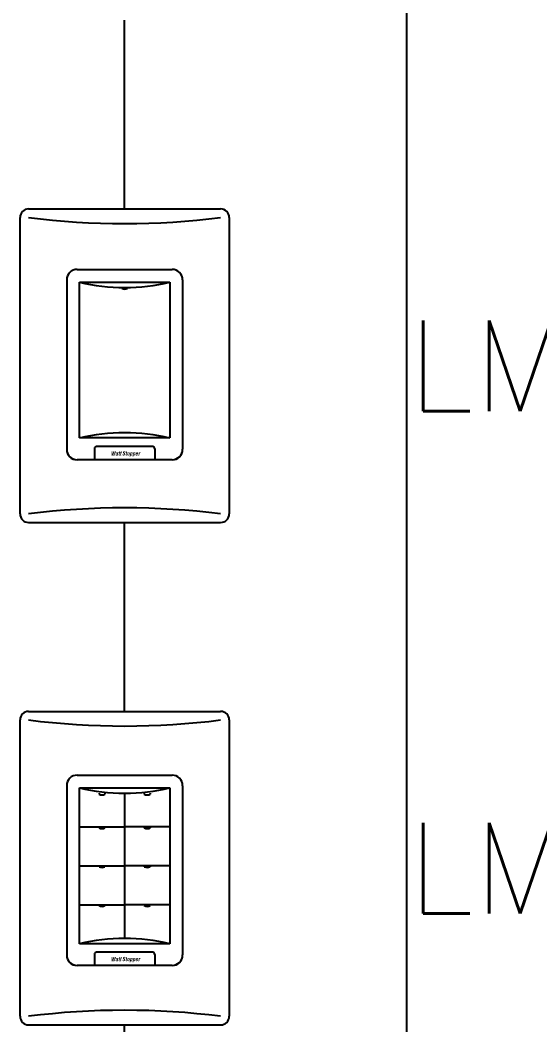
# Model space of a CAD drawing. Header units: inches. Extents: x -233 to 23, y -182 to 484.
# Drawn here: x -121.153 to -119.775, y -98.998 to -96.338 of the extents above; entities that cross this region are included whole.
import ezdxf

# ---------------------------------------------------------------- set-up
doc = ezdxf.new("R2010")
doc.units = ezdxf.units.IN
doc.header["$MEASUREMENT"] = 0
doc.styles.add('ROMANS', font='ROMANS.shx')

# ---------------------------------------------------------------- blocks, each defined once
blk = doc.blocks.new('LMDM-101')
h = blk.add_hatch(color=256)
edge = h.paths.add_edge_path()
edge.add_spline(control_points=[(-0.0277, -0.2322), (-0.0278, -0.2333), (-0.028, -0.2348), (-0.0281, -0.2362), (-0.0281, -0.2362), (-0.0281, -0.2362), (-0.0281, -0.2362), (-0.028, -0.236), (-0.0279, -0.2357), (-0.0278, -0.2354), (-0.0276, -0.2344), (-0.0273, -0.2335), (-0.0269, -0.2325), (-0.0269, -0.2325), (-0.0247, -0.2263), (-0.0247, -0.2263), (-0.0247, -0.2263), (-0.0225, -0.2263), (-0.0225, -0.2263), (-0.0225, -0.2263), (-0.0271, -0.2377), (-0.0271, -0.2377), (-0.0271, -0.2377), (-0.0296, -0.2377), (-0.0296, -0.2377), (-0.0296, -0.2377), (-0.0295, -0.2332), (-0.0295, -0.2332), (-0.0295, -0.232), (-0.0293, -0.2308), (-0.0292, -0.2296), (-0.0292, -0.2296), (-0.0292, -0.2296), (-0.0292, -0.2296), (-0.0296, -0.2308), (-0.03, -0.232), (-0.0304, -0.2332), (-0.0304, -0.2332), (-0.0322, -0.2377), (-0.0322, -0.2377), (-0.0322, -0.2377), (-0.0347, -0.2377), (-0.0347, -0.2377), (-0.0347, -0.2377), (-0.0345, -0.2263), (-0.0345, -0.2263), (-0.0345, -0.2263), (-0.0323, -0.2263), (-0.0323, -0.2263), (-0.0323, -0.2263), (-0.0326, -0.2325), (-0.0326, -0.2325), (-0.0327, -0.2335), (-0.0328, -0.2344), (-0.0329, -0.2354), (-0.033, -0.2357), (-0.033, -0.236), (-0.033, -0.2362), (-0.033, -0.2362), (-0.033, -0.2362), (-0.033, -0.2362), (-0.0325, -0.2348), (-0.0321, -0.2333), (-0.0317, -0.2322), (-0.0317, -0.2322), (-0.0294, -0.2263), (-0.0294, -0.2263), (-0.0294, -0.2263), (-0.0276, -0.2263), (-0.0276, -0.2263), (-0.0276, -0.2263), (-0.0277, -0.2322), (-0.0277, -0.2322)], knot_values=[0, 0, 0, 0, 1, 1, 1, 2, 2, 2, 3, 3, 3, 4, 4, 4, 5, 5, 5, 6, 6, 6, 7, 7, 7, 8, 8, 8, 9, 9, 9, 10, 10, 10, 11, 11, 11, 12, 12, 12, 13, 13, 13, 14, 14, 14, 15, 15, 15, 16, 16, 16, 17, 17, 17, 18, 18, 18, 19, 19, 19, 20, 20, 20, 21, 21, 21, 22, 22, 22, 23, 23, 23, 24, 24, 24, 24], degree=3, periodic=0)
h = blk.add_hatch(color=256)
edge = h.paths.add_edge_path()
edge.add_spline(control_points=[(-0.0182, -0.2377), (-0.0182, -0.2373), (-0.0182, -0.2369), (-0.0181, -0.2365), (-0.0181, -0.2365), (-0.017, -0.2314), (-0.017, -0.2314), (-0.0167, -0.2303), (-0.0166, -0.2289), (-0.0193, -0.2289), (-0.0218, -0.2289), (-0.0225, -0.23), (-0.0229, -0.2316), (-0.0229, -0.2316), (-0.021, -0.2316), (-0.021, -0.2316), (-0.0208, -0.2309), (-0.0206, -0.2304), (-0.0197, -0.2304), (-0.0192, -0.2304), (-0.0189, -0.2305), (-0.0189, -0.2308), (-0.0188, -0.2315), (-0.0192, -0.2319), (-0.0201, -0.2323), (-0.0218, -0.2329), (-0.0233, -0.2334), (-0.0237, -0.2353), (-0.0241, -0.2371), (-0.0236, -0.2379), (-0.022, -0.2379), (-0.0213, -0.2379), (-0.0206, -0.2375), (-0.02, -0.2368), (-0.02, -0.2368), (-0.02, -0.2368), (-0.02, -0.2368), (-0.0201, -0.2371), (-0.0201, -0.2374), (-0.02, -0.2377), (-0.02, -0.2377), (-0.0182, -0.2377), (-0.0182, -0.2377)], knot_values=[0, 0, 0, 0, 1, 1, 1, 2, 2, 2, 3, 3, 3, 4, 4, 4, 5, 5, 5, 6, 6, 6, 7, 7, 7, 8, 8, 8, 9, 9, 9, 10, 10, 10, 11, 11, 11, 12, 12, 12, 13, 13, 13, 14, 14, 14, 14], degree=3, periodic=0)
edge = h.paths.add_edge_path()
edge.add_spline(control_points=[(-0.0195, -0.2341), (-0.0198, -0.2349), (-0.0199, -0.2364), (-0.021, -0.2364), (-0.0218, -0.2364), (-0.0219, -0.2359), (-0.0217, -0.2353), (-0.0217, -0.2349), (-0.0215, -0.2345), (-0.0212, -0.2343), (-0.0206, -0.2338), (-0.0199, -0.2335), (-0.0194, -0.2332), (-0.0194, -0.2332), (-0.0195, -0.2341), (-0.0195, -0.2341)], knot_values=[0, 0, 0, 0, 1, 1, 1, 2, 2, 2, 3, 3, 3, 4, 4, 4, 5, 5, 5, 5], degree=3, periodic=0)
h = blk.add_hatch(color=256)
edge = h.paths.add_edge_path()
edge.add_spline(control_points=[(-0.0135, -0.2377), (-0.0147, -0.2378), (-0.0164, -0.2379), (-0.0161, -0.2363), (-0.0161, -0.2363), (-0.0148, -0.2306), (-0.0148, -0.2306), (-0.0148, -0.2306), (-0.0156, -0.2306), (-0.0156, -0.2306), (-0.0156, -0.2306), (-0.0153, -0.2291), (-0.0153, -0.2291), (-0.0153, -0.2291), (-0.0145, -0.2291), (-0.0145, -0.2291), (-0.0145, -0.2291), (-0.014, -0.2268), (-0.014, -0.2268), (-0.014, -0.2268), (-0.012, -0.2268), (-0.012, -0.2268), (-0.012, -0.2268), (-0.0125, -0.2291), (-0.0125, -0.2291), (-0.0125, -0.2291), (-0.0117, -0.2291), (-0.0117, -0.2291), (-0.0117, -0.2291), (-0.012, -0.2306), (-0.012, -0.2306), (-0.012, -0.2306), (-0.0128, -0.2306), (-0.0128, -0.2306), (-0.0128, -0.2306), (-0.014, -0.2359), (-0.014, -0.2359), (-0.014, -0.2362), (-0.0134, -0.2362), (-0.0132, -0.2361), (-0.0132, -0.2361), (-0.0135, -0.2377), (-0.0135, -0.2377)], knot_values=[0, 0, 0, 0, 1, 1, 1, 2, 2, 2, 3, 3, 3, 4, 4, 4, 5, 5, 5, 6, 6, 6, 7, 7, 7, 8, 8, 8, 9, 9, 9, 10, 10, 10, 11, 11, 11, 12, 12, 12, 13, 13, 13, 14, 14, 14, 14], degree=3, periodic=0)
h = blk.add_hatch(color=256)
edge = h.paths.add_edge_path()
edge.add_spline(control_points=[(-0.0094, -0.2377), (-0.0106, -0.2378), (-0.0123, -0.2379), (-0.0119, -0.2363), (-0.0119, -0.2363), (-0.0107, -0.2306), (-0.0107, -0.2306), (-0.0107, -0.2306), (-0.0115, -0.2306), (-0.0115, -0.2306), (-0.0115, -0.2306), (-0.0112, -0.2291), (-0.0112, -0.2291), (-0.0112, -0.2291), (-0.0104, -0.2291), (-0.0104, -0.2291), (-0.0104, -0.2291), (-0.0099, -0.2268), (-0.0099, -0.2268), (-0.0099, -0.2268), (-0.0079, -0.2268), (-0.0079, -0.2268), (-0.0079, -0.2268), (-0.0084, -0.2291), (-0.0084, -0.2291), (-0.0084, -0.2291), (-0.0076, -0.2291), (-0.0076, -0.2291), (-0.0076, -0.2291), (-0.0079, -0.2306), (-0.0079, -0.2306), (-0.0079, -0.2306), (-0.0087, -0.2306), (-0.0087, -0.2306), (-0.0087, -0.2306), (-0.0099, -0.2359), (-0.0099, -0.2359), (-0.0099, -0.2362), (-0.0093, -0.2362), (-0.0091, -0.2361), (-0.0091, -0.2361), (-0.0094, -0.2377), (-0.0094, -0.2377)], knot_values=[0, 0, 0, 0, 1, 1, 1, 2, 2, 2, 3, 3, 3, 4, 4, 4, 5, 5, 5, 6, 6, 6, 7, 7, 7, 8, 8, 8, 9, 9, 9, 10, 10, 10, 11, 11, 11, 12, 12, 12, 13, 13, 13, 14, 14, 14, 14], degree=3, periodic=0)
h = blk.add_hatch(color=256)
edge = h.paths.add_edge_path()
edge.add_spline(control_points=[(0.0001, -0.2297), (0.0003, -0.2287), (0.0004, -0.2277), (-0.0007, -0.2277), (-0.0014, -0.2277), (-0.002, -0.228), (-0.0021, -0.2288), (-0.0023, -0.2297), (-0.0018, -0.23), (-0.0013, -0.2304), (-0.0006, -0.2309), (0.0005, -0.2317), (0.0009, -0.2323), (0.0015, -0.233), (0.0016, -0.2337), (0.0014, -0.2347), (0.0009, -0.2368), (-0.0007, -0.2379), (-0.0028, -0.2379), (-0.0054, -0.2379), (-0.006, -0.2365), (-0.0055, -0.2345), (-0.0055, -0.2345), (-0.0054, -0.2336), (-0.0054, -0.2336), (-0.0054, -0.2336), (-0.0032, -0.2336), (-0.0032, -0.2336), (-0.0032, -0.2336), (-0.0034, -0.2343), (-0.0034, -0.2343), (-0.0037, -0.2354), (-0.0035, -0.2362), (-0.0024, -0.2362), (-0.0016, -0.2362), (-0.001, -0.2358), (-0.0009, -0.2349), (-0.0007, -0.2342), (-0.0009, -0.2338), (-0.0014, -0.2334), (-0.0023, -0.2325), (-0.0036, -0.2319), (-0.0042, -0.2308), (-0.0044, -0.2302), (-0.0045, -0.2296), (-0.0044, -0.229), (-0.0039, -0.2271), (-0.0026, -0.226), (-0.0004, -0.226), (0.003, -0.226), (0.0024, -0.2286), (0.0021, -0.2297), (0.0021, -0.2297), (0.0001, -0.2297), (0.0001, -0.2297)], knot_values=[0, 0, 0, 0, 1, 1, 1, 2, 2, 2, 3, 3, 3, 4, 4, 4, 5, 5, 5, 6, 6, 6, 7, 7, 7, 8, 8, 8, 9, 9, 9, 10, 10, 10, 11, 11, 11, 12, 12, 12, 13, 13, 13, 14, 14, 14, 15, 15, 15, 16, 16, 16, 17, 17, 17, 18, 18, 18, 18], degree=3, periodic=0)
h = blk.add_hatch(color=256)
edge = h.paths.add_edge_path(flags=16)
edge.add_spline(control_points=[(0.0052, -0.2377), (0.004, -0.2378), (0.0023, -0.2379), (0.0027, -0.2363), (0.0027, -0.2363), (0.0039, -0.2306), (0.0039, -0.2306), (0.0039, -0.2306), (0.0031, -0.2306), (0.0031, -0.2306), (0.0031, -0.2306), (0.0034, -0.2291), (0.0034, -0.2291), (0.0034, -0.2291), (0.0042, -0.2291), (0.0042, -0.2291), (0.0042, -0.2291), (0.0047, -0.2268), (0.0047, -0.2268), (0.0047, -0.2268), (0.0067, -0.2268), (0.0067, -0.2268), (0.0067, -0.2268), (0.0062, -0.2291), (0.0062, -0.2291), (0.0062, -0.2291), (0.007, -0.2291), (0.007, -0.2291), (0.007, -0.2291), (0.0067, -0.2306), (0.0067, -0.2306), (0.0067, -0.2306), (0.0059, -0.2306), (0.0059, -0.2306), (0.0059, -0.2306), (0.0048, -0.2359), (0.0048, -0.2359), (0.0047, -0.2362), (0.0053, -0.2362), (0.0055, -0.2361), (0.0055, -0.2361), (0.0052, -0.2377), (0.0052, -0.2377)], knot_values=[0, 0, 0, 0, 1, 1, 1, 2, 2, 2, 3, 3, 3, 4, 4, 4, 5, 5, 5, 6, 6, 6, 7, 7, 7, 8, 8, 8, 9, 9, 9, 10, 10, 10, 11, 11, 11, 12, 12, 12, 13, 13, 13, 14, 14, 14, 14], degree=3, periodic=0)
h = blk.add_hatch(color=256)
edge = h.paths.add_edge_path(flags=16)
edge.add_spline(control_points=[(0.0093, -0.2379), (0.0118, -0.2379), (0.0125, -0.2367), (0.0131, -0.2337), (0.0137, -0.2308), (0.0141, -0.2289), (0.0112, -0.2289), (0.0082, -0.2289), (0.0078, -0.2308), (0.0071, -0.2337), (0.0065, -0.2367), (0.0067, -0.2379), (0.0093, -0.2379)], knot_values=[0, 0, 0, 0, 1, 1, 1, 2, 2, 2, 3, 3, 3, 4, 4, 4, 4], degree=3, periodic=0)
edge = h.paths.add_edge_path(flags=16)
edge.add_spline(control_points=[(0.0095, -0.232), (0.0096, -0.2312), (0.0098, -0.2304), (0.0109, -0.2304), (0.0119, -0.2304), (0.0117, -0.2312), (0.0115, -0.232), (0.0115, -0.232), (0.0109, -0.2349), (0.0109, -0.2349), (0.0107, -0.2359), (0.0105, -0.2364), (0.0096, -0.2364), (0.0086, -0.2364), (0.0087, -0.2359), (0.0089, -0.2349), (0.0089, -0.2349), (0.0095, -0.232), (0.0095, -0.232)], knot_values=[0, 0, 0, 0, 1, 1, 1, 2, 2, 2, 3, 3, 3, 4, 4, 4, 5, 5, 5, 6, 6, 6, 6], degree=3, periodic=0)
h = blk.add_hatch(color=256)
edge = h.paths.add_edge_path(flags=16)
edge.add_spline(control_points=[(0.0177, -0.2291), (0.0177, -0.2291), (0.0157, -0.2291), (0.0157, -0.2291), (0.0157, -0.2291), (0.0133, -0.2405), (0.0133, -0.2405), (0.0133, -0.2405), (0.0152, -0.2405), (0.0152, -0.2405), (0.0152, -0.2405), (0.0159, -0.2368), (0.0159, -0.2368), (0.0159, -0.2368), (0.016, -0.2368), (0.016, -0.2368), (0.0163, -0.2377), (0.0168, -0.2378), (0.0176, -0.2379), (0.0192, -0.2379), (0.0199, -0.2364), (0.0202, -0.2351), (0.0202, -0.2351), (0.0209, -0.2319), (0.0209, -0.2319), (0.0213, -0.2296), (0.0207, -0.2289), (0.0195, -0.2289), (0.0187, -0.2289), (0.0181, -0.2292), (0.0175, -0.23), (0.0175, -0.23), (0.0175, -0.23), (0.0175, -0.23), (0.0175, -0.23), (0.0177, -0.2291), (0.0177, -0.2291)], knot_values=[0, 0, 0, 0, 1, 1, 1, 2, 2, 2, 3, 3, 3, 4, 4, 4, 5, 5, 5, 6, 6, 6, 7, 7, 7, 8, 8, 8, 9, 9, 9, 10, 10, 10, 11, 11, 11, 12, 12, 12, 12], degree=3, periodic=0)
edge = h.paths.add_edge_path(flags=16)
edge.add_spline(control_points=[(0.017, -0.2323), (0.0171, -0.2316), (0.0174, -0.2304), (0.0183, -0.2304), (0.0193, -0.2304), (0.019, -0.2312), (0.0189, -0.232), (0.0189, -0.232), (0.0183, -0.2349), (0.0183, -0.2349), (0.018, -0.2357), (0.0177, -0.2364), (0.0171, -0.2364), (0.0165, -0.2364), (0.0162, -0.2358), (0.0165, -0.2349), (0.0165, -0.2349), (0.017, -0.2323), (0.017, -0.2323)], knot_values=[0, 0, 0, 0, 1, 1, 1, 2, 2, 2, 3, 3, 3, 4, 4, 4, 5, 5, 5, 6, 6, 6, 6], degree=3, periodic=0)
h = blk.add_hatch(color=256)
edge = h.paths.add_edge_path(flags=16)
edge.add_spline(control_points=[(0.0252, -0.2291), (0.0252, -0.2291), (0.0232, -0.2291), (0.0232, -0.2291), (0.0232, -0.2291), (0.0208, -0.2405), (0.0208, -0.2405), (0.0208, -0.2405), (0.0226, -0.2405), (0.0226, -0.2405), (0.0226, -0.2405), (0.0235, -0.2368), (0.0235, -0.2368), (0.0235, -0.2368), (0.0235, -0.2368), (0.0235, -0.2368), (0.0238, -0.2377), (0.0243, -0.2378), (0.0251, -0.2379), (0.0267, -0.2379), (0.0274, -0.2364), (0.0277, -0.2351), (0.0277, -0.2351), (0.0284, -0.2319), (0.0284, -0.2319), (0.0288, -0.2296), (0.0282, -0.2289), (0.027, -0.2289), (0.0262, -0.2289), (0.0256, -0.2292), (0.025, -0.23), (0.025, -0.23), (0.025, -0.23), (0.025, -0.23), (0.025, -0.23), (0.0252, -0.2291), (0.0252, -0.2291)], knot_values=[0, 0, 0, 0, 1, 1, 1, 2, 2, 2, 3, 3, 3, 4, 4, 4, 5, 5, 5, 6, 6, 6, 7, 7, 7, 8, 8, 8, 9, 9, 9, 10, 10, 10, 11, 11, 11, 12, 12, 12, 12], degree=3, periodic=0)
edge = h.paths.add_edge_path(flags=16)
edge.add_spline(control_points=[(0.0245, -0.2323), (0.0246, -0.2316), (0.0249, -0.2304), (0.0258, -0.2304), (0.0268, -0.2304), (0.0265, -0.2312), (0.0264, -0.232), (0.0264, -0.232), (0.0258, -0.2349), (0.0258, -0.2349), (0.0255, -0.2357), (0.0252, -0.2364), (0.0246, -0.2364), (0.0239, -0.2364), (0.0238, -0.2358), (0.024, -0.2349), (0.024, -0.2349), (0.0245, -0.2323), (0.0245, -0.2323)], knot_values=[0, 0, 0, 0, 1, 1, 1, 2, 2, 2, 3, 3, 3, 4, 4, 4, 5, 5, 5, 6, 6, 6, 6], degree=3, periodic=0)
h = blk.add_hatch(color=256)
edge = h.paths.add_edge_path(flags=16)
edge.add_spline(control_points=[(0.0295, -0.2343), (0.0289, -0.2368), (0.0296, -0.2379), (0.0319, -0.2379), (0.0339, -0.2379), (0.035, -0.2367), (0.0353, -0.2348), (0.0353, -0.2348), (0.0333, -0.2348), (0.0333, -0.2348), (0.0331, -0.2358), (0.0328, -0.2364), (0.0321, -0.2364), (0.0315, -0.2364), (0.0311, -0.2362), (0.0313, -0.2351), (0.0313, -0.2351), (0.0316, -0.2338), (0.0316, -0.2338), (0.0316, -0.2338), (0.0355, -0.2338), (0.0355, -0.2338), (0.0355, -0.2338), (0.0358, -0.2326), (0.0358, -0.2326), (0.0363, -0.2303), (0.0363, -0.2289), (0.0335, -0.2289), (0.0316, -0.2289), (0.0303, -0.23), (0.03, -0.232), (0.03, -0.232), (0.0295, -0.2343), (0.0295, -0.2343)], knot_values=[0, 0, 0, 0, 1, 1, 1, 2, 2, 2, 3, 3, 3, 4, 4, 4, 5, 5, 5, 6, 6, 6, 7, 7, 7, 8, 8, 8, 9, 9, 9, 10, 10, 10, 11, 11, 11, 11], degree=3, periodic=0)
edge = h.paths.add_edge_path()
edge.add_spline(control_points=[(0.0319, -0.2323), (0.0319, -0.2323), (0.032, -0.2319), (0.032, -0.2319), (0.0321, -0.2312), (0.0323, -0.2304), (0.0332, -0.2304), (0.034, -0.2304), (0.0342, -0.2307), (0.034, -0.2315), (0.034, -0.2315), (0.0339, -0.2323), (0.0339, -0.2323), (0.0339, -0.2323), (0.0319, -0.2323), (0.0319, -0.2323)], knot_values=[0, 0, 0, 0, 1, 1, 1, 2, 2, 2, 3, 3, 3, 4, 4, 4, 5, 5, 5, 5], degree=3, periodic=0)
h = blk.add_hatch(color=256)
edge = h.paths.add_edge_path()
edge.add_spline(control_points=[(0.0398, -0.2306), (0.0398, -0.2306), (0.0398, -0.2306), (0.0398, -0.2306), (0.0402, -0.23), (0.0405, -0.2297), (0.0409, -0.2294), (0.0415, -0.2289), (0.0419, -0.229), (0.0422, -0.229), (0.0422, -0.229), (0.0417, -0.2313), (0.0417, -0.2313), (0.0406, -0.2312), (0.0397, -0.2315), (0.0394, -0.2327), (0.0394, -0.2327), (0.0384, -0.2377), (0.0384, -0.2377), (0.0384, -0.2377), (0.0364, -0.2377), (0.0364, -0.2377), (0.0364, -0.2377), (0.0382, -0.2291), (0.0382, -0.2291), (0.0382, -0.2291), (0.0401, -0.2291), (0.0401, -0.2291), (0.0401, -0.2291), (0.0398, -0.2306), (0.0398, -0.2306)], knot_values=[0, 0, 0, 0, 1, 1, 1, 2, 2, 2, 3, 3, 3, 4, 4, 4, 5, 5, 5, 6, 6, 6, 7, 7, 7, 8, 8, 8, 9, 9, 9, 10, 10, 10, 10], degree=3, periodic=0)
for p, q in [((0, 0.415), (0, 0.915)), ((-0.2544, 0.415), (0.2544, 0.415)), ((-0.2771, -0.3923), (-0.2771, 0.3923)), ((0.2771, 0.3923), (0.2771, -0.3923)), ((-0.1257, 0.2549), (0.1257, 0.2549)), ((-0.1257, 0.2549), (0.1257, 0.2549)), ((-0.1536, 0.227), (-0.1536, -0.221)), ((-0.1536, 0.227), (-0.1536, -0.2212)), ((-0.1199, -0.1913), (-0.1199, 0.2212)), ((-0.1199, 0.2212), (0.1199, 0.2212)), ((0.1199, 0.2212), (0.1199, -0.1913)), ((0.1536, 0.227), (0.1536, -0.221)), ((0.1536, 0.227), (0.1536, -0.2212)), ((-0.0079, 0.2073), (-0.0079, 0.2047)), ((0.0079, 0.2073), (0.0079, 0.2047)), ((0.1199, -0.1913), (-0.1199, -0.1913)), ((-0.0799, -0.2198), (-0.0799, -0.2491)), ((0.0743, -0.2142), (-0.0743, -0.2142)), ((0.0799, -0.2198), (0.0799, -0.2491)), ((0.1257, -0.2489), (-0.1257, -0.2489)), ((0.1257, -0.2491), (-0.1257, -0.2491)), ((-0.2544, -0.415), (0.2544, -0.415))]:
    blk.add_line(p, q)
for centre, radius, start, end in [((-0.2544, 0.3923), 0.0227, 90, 180), ((0.2544, 0.3923), 0.0227, 0, 90), ((0, 2.394), 2.0178, 262.7571, 277.2429), ((-0.1257, 0.227), 0.0279, 90, 180), ((-0.1257, 0.227), 0.0279, 90, 180), ((0.1257, 0.227), 0.0279, 0, 90), ((0.1257, 0.227), 0.0279, 0, 90), ((0, 0.7266), 0.5194, 256.6482, 283.3518), ((0, 0.2177), 0.0151, 238.6629, 301.3371), ((0, -0.6967), 0.5194, 76.6482, 103.3518), ((-0.1257, -0.221), 0.0279, 180, 270), ((-0.1257, -0.2212), 0.0279, 180, 270), ((-0.0743, -0.2198), 0.00564, 90, 180), ((0.0743, -0.2198), 0.00564, 0, 90), ((0.1257, -0.221), 0.0279, 270, 0), ((0.1257, -0.2212), 0.0279, 270, 0), ((-0.2544, -0.3923), 0.0227, 180, 270), ((0, -2.394), 2.0178, 82.7571, 97.2429), ((0.2544, -0.3923), 0.0227, 270, 0)]:
    blk.add_arc(centre, radius, start, end)
at = {"insert": (0.75, 0), "char_height": 0.24, "width": 5.724, "attachment_point": 4, "style": 'ROMANS'}
blk.add_mtext('LMDM-101', dxfattribs=at)
blk = doc.blocks.new('LMSW-108')
h = blk.add_hatch(color=256)
edge = h.paths.add_edge_path()
edge.add_spline(control_points=[(-0.0277, -0.2408), (-0.0278, -0.242), (-0.028, -0.2435), (-0.0281, -0.2449), (-0.0281, -0.2449), (-0.0281, -0.2449), (-0.0281, -0.2449), (-0.028, -0.2446), (-0.0279, -0.2444), (-0.0278, -0.2441), (-0.0276, -0.2431), (-0.0273, -0.2421), (-0.0269, -0.2412), (-0.0269, -0.2412), (-0.0247, -0.235), (-0.0247, -0.235), (-0.0247, -0.235), (-0.0225, -0.235), (-0.0225, -0.235), (-0.0225, -0.235), (-0.0271, -0.2464), (-0.0271, -0.2464), (-0.0271, -0.2464), (-0.0296, -0.2464), (-0.0296, -0.2464), (-0.0296, -0.2464), (-0.0295, -0.2419), (-0.0295, -0.2419), (-0.0295, -0.2407), (-0.0293, -0.2394), (-0.0292, -0.2382), (-0.0292, -0.2382), (-0.0292, -0.2382), (-0.0292, -0.2382), (-0.0296, -0.2394), (-0.03, -0.2407), (-0.0304, -0.2419), (-0.0304, -0.2419), (-0.0322, -0.2464), (-0.0322, -0.2464), (-0.0322, -0.2464), (-0.0347, -0.2464), (-0.0347, -0.2464), (-0.0347, -0.2464), (-0.0345, -0.235), (-0.0345, -0.235), (-0.0345, -0.235), (-0.0323, -0.235), (-0.0323, -0.235), (-0.0323, -0.235), (-0.0326, -0.2412), (-0.0326, -0.2412), (-0.0327, -0.2421), (-0.0328, -0.2431), (-0.0329, -0.2441), (-0.033, -0.2444), (-0.033, -0.2446), (-0.033, -0.2449), (-0.033, -0.2449), (-0.033, -0.2449), (-0.033, -0.2449), (-0.0325, -0.2435), (-0.0321, -0.242), (-0.0317, -0.2408), (-0.0317, -0.2408), (-0.0294, -0.235), (-0.0294, -0.235), (-0.0294, -0.235), (-0.0276, -0.235), (-0.0276, -0.235), (-0.0276, -0.235), (-0.0277, -0.2408), (-0.0277, -0.2408)], knot_values=[0, 0, 0, 0, 1, 1, 1, 2, 2, 2, 3, 3, 3, 4, 4, 4, 5, 5, 5, 6, 6, 6, 7, 7, 7, 8, 8, 8, 9, 9, 9, 10, 10, 10, 11, 11, 11, 12, 12, 12, 13, 13, 13, 14, 14, 14, 15, 15, 15, 16, 16, 16, 17, 17, 17, 18, 18, 18, 19, 19, 19, 20, 20, 20, 21, 21, 21, 22, 22, 22, 23, 23, 23, 24, 24, 24, 24], degree=3, periodic=0)
h = blk.add_hatch(color=256)
edge = h.paths.add_edge_path()
edge.add_spline(control_points=[(-0.0182, -0.2464), (-0.0182, -0.246), (-0.0182, -0.2456), (-0.0181, -0.2452), (-0.0181, -0.2452), (-0.017, -0.2401), (-0.017, -0.2401), (-0.0167, -0.239), (-0.0166, -0.2376), (-0.0193, -0.2376), (-0.0218, -0.2376), (-0.0225, -0.2387), (-0.0229, -0.2403), (-0.0229, -0.2403), (-0.021, -0.2403), (-0.021, -0.2403), (-0.0208, -0.2396), (-0.0206, -0.2391), (-0.0197, -0.2391), (-0.0192, -0.2391), (-0.0189, -0.2392), (-0.0189, -0.2395), (-0.0188, -0.2402), (-0.0192, -0.2406), (-0.0201, -0.2409), (-0.0218, -0.2416), (-0.0233, -0.2421), (-0.0237, -0.244), (-0.0241, -0.2458), (-0.0236, -0.2466), (-0.022, -0.2466), (-0.0213, -0.2466), (-0.0206, -0.2462), (-0.02, -0.2455), (-0.02, -0.2455), (-0.02, -0.2455), (-0.02, -0.2455), (-0.0201, -0.2458), (-0.0201, -0.2461), (-0.02, -0.2464), (-0.02, -0.2464), (-0.0182, -0.2464), (-0.0182, -0.2464)], knot_values=[0, 0, 0, 0, 1, 1, 1, 2, 2, 2, 3, 3, 3, 4, 4, 4, 5, 5, 5, 6, 6, 6, 7, 7, 7, 8, 8, 8, 9, 9, 9, 10, 10, 10, 11, 11, 11, 12, 12, 12, 13, 13, 13, 14, 14, 14, 14], degree=3, periodic=0)
edge = h.paths.add_edge_path()
edge.add_spline(control_points=[(-0.0195, -0.2428), (-0.0198, -0.2436), (-0.0199, -0.2451), (-0.021, -0.2451), (-0.0218, -0.2451), (-0.0219, -0.2446), (-0.0217, -0.244), (-0.0217, -0.2436), (-0.0215, -0.2432), (-0.0212, -0.2429), (-0.0206, -0.2425), (-0.0199, -0.2422), (-0.0194, -0.2418), (-0.0194, -0.2418), (-0.0195, -0.2428), (-0.0195, -0.2428)], knot_values=[0, 0, 0, 0, 1, 1, 1, 2, 2, 2, 3, 3, 3, 4, 4, 4, 5, 5, 5, 5], degree=3, periodic=0)
h = blk.add_hatch(color=256)
edge = h.paths.add_edge_path()
edge.add_spline(control_points=[(-0.0135, -0.2464), (-0.0147, -0.2465), (-0.0164, -0.2466), (-0.0161, -0.245), (-0.0161, -0.245), (-0.0148, -0.2392), (-0.0148, -0.2392), (-0.0148, -0.2392), (-0.0156, -0.2392), (-0.0156, -0.2392), (-0.0156, -0.2392), (-0.0153, -0.2378), (-0.0153, -0.2378), (-0.0153, -0.2378), (-0.0145, -0.2378), (-0.0145, -0.2378), (-0.0145, -0.2378), (-0.014, -0.2354), (-0.014, -0.2354), (-0.014, -0.2354), (-0.012, -0.2354), (-0.012, -0.2354), (-0.012, -0.2354), (-0.0125, -0.2378), (-0.0125, -0.2378), (-0.0125, -0.2378), (-0.0117, -0.2378), (-0.0117, -0.2378), (-0.0117, -0.2378), (-0.012, -0.2392), (-0.012, -0.2392), (-0.012, -0.2392), (-0.0128, -0.2392), (-0.0128, -0.2392), (-0.0128, -0.2392), (-0.014, -0.2446), (-0.014, -0.2446), (-0.014, -0.2449), (-0.0134, -0.2449), (-0.0132, -0.2448), (-0.0132, -0.2448), (-0.0135, -0.2464), (-0.0135, -0.2464)], knot_values=[0, 0, 0, 0, 1, 1, 1, 2, 2, 2, 3, 3, 3, 4, 4, 4, 5, 5, 5, 6, 6, 6, 7, 7, 7, 8, 8, 8, 9, 9, 9, 10, 10, 10, 11, 11, 11, 12, 12, 12, 13, 13, 13, 14, 14, 14, 14], degree=3, periodic=0)
h = blk.add_hatch(color=256)
edge = h.paths.add_edge_path()
edge.add_spline(control_points=[(-0.0094, -0.2464), (-0.0106, -0.2465), (-0.0123, -0.2466), (-0.0119, -0.245), (-0.0119, -0.245), (-0.0107, -0.2392), (-0.0107, -0.2392), (-0.0107, -0.2392), (-0.0115, -0.2392), (-0.0115, -0.2392), (-0.0115, -0.2392), (-0.0112, -0.2378), (-0.0112, -0.2378), (-0.0112, -0.2378), (-0.0104, -0.2378), (-0.0104, -0.2378), (-0.0104, -0.2378), (-0.0099, -0.2354), (-0.0099, -0.2354), (-0.0099, -0.2354), (-0.0079, -0.2354), (-0.0079, -0.2354), (-0.0079, -0.2354), (-0.0084, -0.2378), (-0.0084, -0.2378), (-0.0084, -0.2378), (-0.0076, -0.2378), (-0.0076, -0.2378), (-0.0076, -0.2378), (-0.0079, -0.2392), (-0.0079, -0.2392), (-0.0079, -0.2392), (-0.0087, -0.2392), (-0.0087, -0.2392), (-0.0087, -0.2392), (-0.0099, -0.2446), (-0.0099, -0.2446), (-0.0099, -0.2449), (-0.0093, -0.2449), (-0.0091, -0.2448), (-0.0091, -0.2448), (-0.0094, -0.2464), (-0.0094, -0.2464)], knot_values=[0, 0, 0, 0, 1, 1, 1, 2, 2, 2, 3, 3, 3, 4, 4, 4, 5, 5, 5, 6, 6, 6, 7, 7, 7, 8, 8, 8, 9, 9, 9, 10, 10, 10, 11, 11, 11, 12, 12, 12, 13, 13, 13, 14, 14, 14, 14], degree=3, periodic=0)
h = blk.add_hatch(color=256)
edge = h.paths.add_edge_path()
edge.add_spline(control_points=[(0.0001, -0.2384), (0.0003, -0.2374), (0.0004, -0.2364), (-0.0007, -0.2364), (-0.0014, -0.2364), (-0.002, -0.2367), (-0.0021, -0.2375), (-0.0023, -0.2383), (-0.0018, -0.2387), (-0.0013, -0.2391), (-0.0006, -0.2395), (0.0005, -0.2404), (0.0009, -0.241), (0.0015, -0.2417), (0.0016, -0.2424), (0.0014, -0.2434), (0.0009, -0.2455), (-0.0007, -0.2466), (-0.0028, -0.2466), (-0.0054, -0.2466), (-0.006, -0.2452), (-0.0055, -0.2432), (-0.0055, -0.2432), (-0.0054, -0.2423), (-0.0054, -0.2423), (-0.0054, -0.2423), (-0.0032, -0.2423), (-0.0032, -0.2423), (-0.0032, -0.2423), (-0.0034, -0.243), (-0.0034, -0.243), (-0.0037, -0.2441), (-0.0035, -0.2449), (-0.0024, -0.2449), (-0.0016, -0.2449), (-0.001, -0.2444), (-0.0009, -0.2436), (-0.0007, -0.2429), (-0.0009, -0.2425), (-0.0014, -0.2421), (-0.0023, -0.2412), (-0.0036, -0.2406), (-0.0042, -0.2394), (-0.0044, -0.2389), (-0.0045, -0.2383), (-0.0044, -0.2377), (-0.0039, -0.2358), (-0.0026, -0.2347), (-0.0004, -0.2347), (0.003, -0.2347), (0.0024, -0.2373), (0.0021, -0.2384), (0.0021, -0.2384), (0.0001, -0.2384), (0.0001, -0.2384)], knot_values=[0, 0, 0, 0, 1, 1, 1, 2, 2, 2, 3, 3, 3, 4, 4, 4, 5, 5, 5, 6, 6, 6, 7, 7, 7, 8, 8, 8, 9, 9, 9, 10, 10, 10, 11, 11, 11, 12, 12, 12, 13, 13, 13, 14, 14, 14, 15, 15, 15, 16, 16, 16, 17, 17, 17, 18, 18, 18, 18], degree=3, periodic=0)
h = blk.add_hatch(color=256)
edge = h.paths.add_edge_path(flags=16)
edge.add_spline(control_points=[(0.0052, -0.2464), (0.004, -0.2465), (0.0023, -0.2466), (0.0027, -0.245), (0.0027, -0.245), (0.0039, -0.2392), (0.0039, -0.2392), (0.0039, -0.2392), (0.0031, -0.2392), (0.0031, -0.2392), (0.0031, -0.2392), (0.0034, -0.2378), (0.0034, -0.2378), (0.0034, -0.2378), (0.0042, -0.2378), (0.0042, -0.2378), (0.0042, -0.2378), (0.0047, -0.2354), (0.0047, -0.2354), (0.0047, -0.2354), (0.0067, -0.2354), (0.0067, -0.2354), (0.0067, -0.2354), (0.0062, -0.2378), (0.0062, -0.2378), (0.0062, -0.2378), (0.007, -0.2378), (0.007, -0.2378), (0.007, -0.2378), (0.0067, -0.2392), (0.0067, -0.2392), (0.0067, -0.2392), (0.0059, -0.2392), (0.0059, -0.2392), (0.0059, -0.2392), (0.0048, -0.2446), (0.0048, -0.2446), (0.0047, -0.2449), (0.0053, -0.2449), (0.0055, -0.2448), (0.0055, -0.2448), (0.0052, -0.2464), (0.0052, -0.2464)], knot_values=[0, 0, 0, 0, 1, 1, 1, 2, 2, 2, 3, 3, 3, 4, 4, 4, 5, 5, 5, 6, 6, 6, 7, 7, 7, 8, 8, 8, 9, 9, 9, 10, 10, 10, 11, 11, 11, 12, 12, 12, 13, 13, 13, 14, 14, 14, 14], degree=3, periodic=0)
h = blk.add_hatch(color=256)
edge = h.paths.add_edge_path(flags=16)
edge.add_spline(control_points=[(0.0093, -0.2466), (0.0118, -0.2466), (0.0125, -0.2454), (0.0131, -0.2424), (0.0137, -0.2394), (0.0141, -0.2376), (0.0112, -0.2376), (0.0082, -0.2376), (0.0078, -0.2394), (0.0071, -0.2424), (0.0065, -0.2454), (0.0067, -0.2466), (0.0093, -0.2466)], knot_values=[0, 0, 0, 0, 1, 1, 1, 2, 2, 2, 3, 3, 3, 4, 4, 4, 4], degree=3, periodic=0)
edge = h.paths.add_edge_path(flags=16)
edge.add_spline(control_points=[(0.0095, -0.2407), (0.0096, -0.2399), (0.0098, -0.2391), (0.0109, -0.2391), (0.0119, -0.2391), (0.0117, -0.2399), (0.0115, -0.2407), (0.0115, -0.2407), (0.0109, -0.2436), (0.0109, -0.2436), (0.0107, -0.2446), (0.0105, -0.2451), (0.0096, -0.2451), (0.0086, -0.2451), (0.0087, -0.2446), (0.0089, -0.2436), (0.0089, -0.2436), (0.0095, -0.2407), (0.0095, -0.2407)], knot_values=[0, 0, 0, 0, 1, 1, 1, 2, 2, 2, 3, 3, 3, 4, 4, 4, 5, 5, 5, 6, 6, 6, 6], degree=3, periodic=0)
h = blk.add_hatch(color=256)
edge = h.paths.add_edge_path(flags=16)
edge.add_spline(control_points=[(0.0177, -0.2378), (0.0177, -0.2378), (0.0157, -0.2378), (0.0157, -0.2378), (0.0157, -0.2378), (0.0133, -0.2492), (0.0133, -0.2492), (0.0133, -0.2492), (0.0152, -0.2492), (0.0152, -0.2492), (0.0152, -0.2492), (0.0159, -0.2455), (0.0159, -0.2455), (0.0159, -0.2455), (0.016, -0.2455), (0.016, -0.2455), (0.0163, -0.2463), (0.0168, -0.2465), (0.0176, -0.2466), (0.0192, -0.2466), (0.0199, -0.2451), (0.0202, -0.2437), (0.0202, -0.2437), (0.0209, -0.2406), (0.0209, -0.2406), (0.0213, -0.2383), (0.0207, -0.2376), (0.0195, -0.2376), (0.0187, -0.2375), (0.0181, -0.2378), (0.0175, -0.2387), (0.0175, -0.2387), (0.0175, -0.2387), (0.0175, -0.2387), (0.0175, -0.2387), (0.0177, -0.2378), (0.0177, -0.2378)], knot_values=[0, 0, 0, 0, 1, 1, 1, 2, 2, 2, 3, 3, 3, 4, 4, 4, 5, 5, 5, 6, 6, 6, 7, 7, 7, 8, 8, 8, 9, 9, 9, 10, 10, 10, 11, 11, 11, 12, 12, 12, 12], degree=3, periodic=0)
edge = h.paths.add_edge_path(flags=16)
edge.add_spline(control_points=[(0.017, -0.241), (0.0171, -0.2403), (0.0174, -0.2391), (0.0183, -0.2391), (0.0193, -0.2391), (0.019, -0.2399), (0.0189, -0.2407), (0.0189, -0.2407), (0.0183, -0.2436), (0.0183, -0.2436), (0.018, -0.2444), (0.0177, -0.2451), (0.0171, -0.2451), (0.0165, -0.2451), (0.0162, -0.2445), (0.0165, -0.2435), (0.0165, -0.2435), (0.017, -0.241), (0.017, -0.241)], knot_values=[0, 0, 0, 0, 1, 1, 1, 2, 2, 2, 3, 3, 3, 4, 4, 4, 5, 5, 5, 6, 6, 6, 6], degree=3, periodic=0)
h = blk.add_hatch(color=256)
edge = h.paths.add_edge_path(flags=16)
edge.add_spline(control_points=[(0.0252, -0.2378), (0.0252, -0.2378), (0.0232, -0.2378), (0.0232, -0.2378), (0.0232, -0.2378), (0.0208, -0.2492), (0.0208, -0.2492), (0.0208, -0.2492), (0.0226, -0.2492), (0.0226, -0.2492), (0.0226, -0.2492), (0.0235, -0.2455), (0.0235, -0.2455), (0.0235, -0.2455), (0.0235, -0.2455), (0.0235, -0.2455), (0.0238, -0.2463), (0.0243, -0.2465), (0.0251, -0.2466), (0.0267, -0.2466), (0.0274, -0.2451), (0.0277, -0.2437), (0.0277, -0.2437), (0.0284, -0.2406), (0.0284, -0.2406), (0.0288, -0.2383), (0.0282, -0.2376), (0.027, -0.2376), (0.0262, -0.2375), (0.0256, -0.2378), (0.025, -0.2387), (0.025, -0.2387), (0.025, -0.2387), (0.025, -0.2387), (0.025, -0.2387), (0.0252, -0.2378), (0.0252, -0.2378)], knot_values=[0, 0, 0, 0, 1, 1, 1, 2, 2, 2, 3, 3, 3, 4, 4, 4, 5, 5, 5, 6, 6, 6, 7, 7, 7, 8, 8, 8, 9, 9, 9, 10, 10, 10, 11, 11, 11, 12, 12, 12, 12], degree=3, periodic=0)
edge = h.paths.add_edge_path(flags=16)
edge.add_spline(control_points=[(0.0245, -0.241), (0.0246, -0.2403), (0.0249, -0.2391), (0.0258, -0.2391), (0.0268, -0.2391), (0.0265, -0.2399), (0.0264, -0.2407), (0.0264, -0.2407), (0.0258, -0.2436), (0.0258, -0.2436), (0.0255, -0.2444), (0.0252, -0.2451), (0.0246, -0.2451), (0.0239, -0.2451), (0.0238, -0.2445), (0.024, -0.2435), (0.024, -0.2435), (0.0245, -0.241), (0.0245, -0.241)], knot_values=[0, 0, 0, 0, 1, 1, 1, 2, 2, 2, 3, 3, 3, 4, 4, 4, 5, 5, 5, 6, 6, 6, 6], degree=3, periodic=0)
h = blk.add_hatch(color=256)
edge = h.paths.add_edge_path(flags=16)
edge.add_spline(control_points=[(0.0295, -0.243), (0.0289, -0.2455), (0.0296, -0.2466), (0.0319, -0.2466), (0.0339, -0.2466), (0.035, -0.2454), (0.0353, -0.2435), (0.0353, -0.2435), (0.0333, -0.2435), (0.0333, -0.2435), (0.0331, -0.2445), (0.0328, -0.2451), (0.0321, -0.2451), (0.0315, -0.2451), (0.0311, -0.2449), (0.0313, -0.2437), (0.0313, -0.2437), (0.0316, -0.2425), (0.0316, -0.2425), (0.0316, -0.2425), (0.0355, -0.2425), (0.0355, -0.2425), (0.0355, -0.2425), (0.0358, -0.2413), (0.0358, -0.2413), (0.0363, -0.239), (0.0363, -0.2376), (0.0335, -0.2376), (0.0316, -0.2376), (0.0303, -0.2387), (0.03, -0.2407), (0.03, -0.2407), (0.0295, -0.243), (0.0295, -0.243)], knot_values=[0, 0, 0, 0, 1, 1, 1, 2, 2, 2, 3, 3, 3, 4, 4, 4, 5, 5, 5, 6, 6, 6, 7, 7, 7, 8, 8, 8, 9, 9, 9, 10, 10, 10, 11, 11, 11, 11], degree=3, periodic=0)
edge = h.paths.add_edge_path()
edge.add_spline(control_points=[(0.0319, -0.241), (0.0319, -0.241), (0.032, -0.2406), (0.032, -0.2406), (0.0321, -0.2399), (0.0323, -0.2391), (0.0332, -0.2391), (0.034, -0.2391), (0.0342, -0.2394), (0.034, -0.2402), (0.034, -0.2402), (0.0339, -0.241), (0.0339, -0.241), (0.0339, -0.241), (0.0319, -0.241), (0.0319, -0.241)], knot_values=[0, 0, 0, 0, 1, 1, 1, 2, 2, 2, 3, 3, 3, 4, 4, 4, 5, 5, 5, 5], degree=3, periodic=0)
h = blk.add_hatch(color=256)
edge = h.paths.add_edge_path()
edge.add_spline(control_points=[(0.0398, -0.2393), (0.0398, -0.2393), (0.0398, -0.2393), (0.0398, -0.2393), (0.0402, -0.2387), (0.0405, -0.2383), (0.0409, -0.2381), (0.0415, -0.2376), (0.0419, -0.2377), (0.0422, -0.2377), (0.0422, -0.2377), (0.0417, -0.24), (0.0417, -0.24), (0.0406, -0.2399), (0.0397, -0.2401), (0.0394, -0.2414), (0.0394, -0.2414), (0.0384, -0.2464), (0.0384, -0.2464), (0.0384, -0.2464), (0.0364, -0.2464), (0.0364, -0.2464), (0.0364, -0.2464), (0.0382, -0.2378), (0.0382, -0.2378), (0.0382, -0.2378), (0.0401, -0.2378), (0.0401, -0.2378), (0.0401, -0.2378), (0.0398, -0.2393), (0.0398, -0.2393)], knot_values=[0, 0, 0, 0, 1, 1, 1, 2, 2, 2, 3, 3, 3, 4, 4, 4, 5, 5, 5, 6, 6, 6, 7, 7, 7, 8, 8, 8, 9, 9, 9, 10, 10, 10, 10], degree=3, periodic=0)
for p, q in [((0, 0.415), (0, 0.915)), ((-0.2544, 0.415), (0.2544, 0.415)), ((-0.2771, -0.3923), (-0.2771, 0.3923)), ((0.2771, 0.3923), (0.2771, -0.3923)), ((-0.1257, 0.2462), (0.1257, 0.2462)), ((-0.1257, 0.2462), (0.1257, 0.2462)), ((-0.1536, 0.2183), (-0.1536, -0.2297)), ((-0.1536, 0.2183), (-0.1536, -0.2299)), ((0.1536, 0.2183), (0.1536, -0.2297)), ((0.1536, 0.2183), (0.1536, -0.2299)), ((-0.1199, -0.2), (-0.1199, 0.2126)), ((-0.1199, 0.2126), (0.1199, 0.2126)), ((-0.0678, 0.1986), (-0.0678, 0.1961)), ((-0.0521, 0.1986), (-0.0521, 0.1961)), ((0, 0.1985), (0, -0.186)), ((0.0518, 0.1986), (0.0518, 0.1961)), ((0.0675, 0.1986), (0.0675, 0.1961)), ((0.1199, 0.2126), (0.1199, -0.2)), ((-0.1199, 0.1094), (0, 0.1094)), ((-0.0678, 0.1095), (-0.0678, 0.107)), ((-0.0521, 0.1095), (-0.0521, 0.107)), ((0.1199, 0.1094), (0, 0.1094)), ((0.0521, 0.1095), (0.0521, 0.107)), ((0.0678, 0.1095), (0.0678, 0.107)), ((-0.1199, 0.0063), (0, 0.0063)), ((-0.0678, 0.0063), (-0.0678, 0.0038)), ((-0.0521, 0.0063), (-0.0521, 0.0038)), ((0.1199, 0.0063), (0, 0.0063)), ((0.0521, 0.0063), (0.0521, 0.0038)), ((0.0678, 0.0063), (0.0678, 0.0038)), ((-0.1199, -0.0969), (0, -0.0969)), ((-0.0678, -0.0968), (-0.0678, -0.0993)), ((-0.0521, -0.0968), (-0.0521, -0.0993)), ((0.1199, -0.0969), (0, -0.0969)), ((0.0521, -0.0968), (0.0521, -0.0993)), ((0.0678, -0.0968), (0.0678, -0.0993)), ((0.1199, -0.2), (-0.1199, -0.2)), ((-0.0799, -0.2285), (-0.0799, -0.2578)), ((0.0743, -0.2228), (-0.0743, -0.2228)), ((0.0799, -0.2285), (0.0799, -0.2578)), ((0.1257, -0.2576), (-0.1257, -0.2576)), ((0.1257, -0.2578), (-0.1257, -0.2578)), ((-0.2544, -0.415), (0.2544, -0.415))]:
    blk.add_line(p, q)
for centre, radius, start, end in [((-0.2544, 0.3923), 0.0227, 90, 180), ((0.2544, 0.3923), 0.0227, 0, 90), ((0, 2.394), 2.0178, 262.7571, 277.2429), ((-0.1257, 0.2183), 0.0279, 90, 180), ((-0.1257, 0.2183), 0.0279, 90, 180), ((0.1257, 0.2183), 0.0279, 0, 90), ((0.1257, 0.2183), 0.0279, 0, 90), ((0, 0.7179), 0.5194, 256.6482, 283.3518), ((-0.06, 0.209), 0.0151, 238.6629, 301.3371), ((0.0597, 0.209), 0.0151, 238.6629, 301.3371), ((-0.06, 0.1199), 0.0151, 238.6629, 301.3371), ((0.06, 0.1199), 0.0151, 238.6629, 301.3371), ((-0.06, 0.0167), 0.0151, 238.6629, 301.3371), ((0.06, 0.0167), 0.0151, 238.6629, 301.3371), ((-0.06, -0.0864), 0.0151, 238.6629, 301.3371), ((0.06, -0.0864), 0.0151, 238.6629, 301.3371), ((0, -0.7054), 0.5194, 76.6482, 103.3518), ((-0.1257, -0.2297), 0.0279, 180, 270), ((-0.1257, -0.2299), 0.0279, 180, 270), ((-0.0743, -0.2285), 0.00564, 90, 180), ((0.0743, -0.2285), 0.00564, 0, 90), ((0.1257, -0.2297), 0.0279, 270, 0), ((0.1257, -0.2299), 0.0279, 270, 0), ((-0.2544, -0.3923), 0.0227, 180, 270), ((0, -2.394), 2.0178, 82.7571, 97.2429), ((0.2544, -0.3923), 0.0227, 270, 0)]:
    blk.add_arc(centre, radius, start, end)
at = {"insert": (0.75, 0), "char_height": 0.24, "width": 5.724, "attachment_point": 4, "style": 'ROMANS'}
blk.add_mtext('LMSW-108', dxfattribs=at)
blk = doc.blocks.new('LMSW-105')
blk.add_line((0, 0.415), (0, 0.915))

msp = doc.modelspace()

# ---------------------------------------------------------------- linework, layer by layer
at = {"color": 1}
msp.add_line((-120.12777, -181.78912), (-120.12777, -29.38403), dxfattribs=at)

# ---------------------------------------------------------------- block references
for name, p in [('LMDM-101', (-120.87583, -97.25323)), ('LMSW-108', (-120.87583, -98.58323)), ('LMSW-105', (-120.87583, -99.91323))]:
    msp.add_blockref(name, p)

doc.saveas('drawing.dxf')
